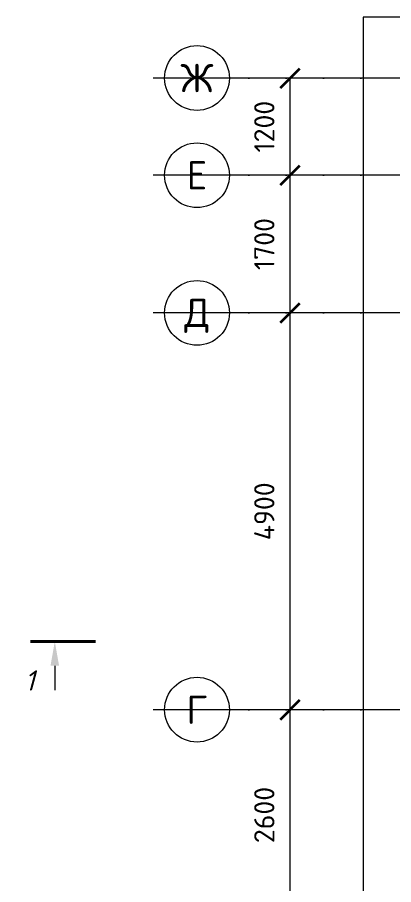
# Model space of a CAD drawing. Header units: millimetres. Extents: x -5016 to 22834, y -6019 to 18943.
# Drawn here: x -5016 to -375, y 6740 to 17450 of the extents above; entities that cross this region are included whole.
import ezdxf
from ezdxf.enums import TextEntityAlignment as Align

# ---------------------------------------------------------------- set-up
doc = ezdxf.new("R2010")
doc.units = ezdxf.units.MM
for name, pattern in [('ОВ_ШП', [460, 300, -80, 0, -80]), ('Осевая 12-2-2', [16, 12, -2, 0, -2]), ('Пунктир 2-1_5', [3.5, 2, -1.5])]:
    doc.linetypes.add(name, pattern=pattern)
for name, color, linetype, lineweight in [('A-FLOR', 9, 'Continuous', 13), ('G-ANNO-SYMB', 8, 'Continuous', 13), ('S-GRID', 8, 'Continuous', 13), ('АР_подложка', 8, 'Continuous', 13), ('ОВ_размеры', 7, 'Continuous', 13)]:
    doc.layers.add(name, color=color, linetype=linetype, lineweight=lineweight)
doc.styles.add('GOST', font='isocpeur.ttf', dxfattribs={"width": 0.9})
doc.styles.add('ISOCPEUR_I', font='isocpeui.ttf', dxfattribs={"height": 250})

# ---------------------------------------------------------------- blocks, each defined once
blk = doc.blocks.new('Разрез - Номер спереди-3576-Этаж 2 - Планировка')
at = {"layer": 'G-ANNO-SYMB'}
blk.add_hatch(color=256, dxfattribs=at).paths.add_polyline_path([(2.47, -3), (3, 0), (3.53, -3)])
at = {"layer": 'G-ANNO-SYMB', "lineweight": 40}
blk.add_line((0, 0), (8, 0), dxfattribs=at)
at = {"layer": 'G-ANNO-SYMB'}
blk.add_line((3, -3), (3, -6), dxfattribs=at)
blk = doc.blocks.new('АР_План_2_этажа')
at = {"layer": 'A-FLOR'}
for p, q in [((12518, 22123), (1418, 22123)), ((1418, 22123), (1418, 3123))]:
    blk.add_line(p, q, dxfattribs=at)
at = {"layer": 'G-ANNO-SYMB', "linetype": 'Пунктир 2-1_5'}
blk.add_line((-2686, 14415), (-2157, 14415), dxfattribs=at)
at = {"layer": 'S-GRID', "color": 251, "linetype": 'Осевая 12-2-2', "true_color": 0x646464}
for p, q in [((23376, 21373), (-1176, 21373)), ((23376, 20173), (-1176, 20173)), ((23376, 18473), (-1176, 18473)), ((23376, 13573), (-1176, 13573))]:
    blk.add_line(p, q, dxfattribs=at)
at = {"layer": 'G-ANNO-SYMB', "xscale": 99.99999999999993, "yscale": 99.99999999999993, "zscale": 99.99999999999993}
blk.add_blockref('Разрез - Номер спереди-3576-Этаж 2 - Планировка', (-2686, 14415), dxfattribs=at)
at = {"layer": 'G-ANNO-SYMB', "insert": (-2758, 14059), "char_height": 250, "width": 160.34, "attachment_point": 1, "style": 'ISOCPEUR_I', "bg_fill": 3, "box_fill_scale": 0, "bg_fill_color": 256, "bg_fill_true_color": 3254780160, "bg_fill_transparency": 256}
blk.add_mtext('\\fISOCPEUR|b0|i1|c204|p34|;1', dxfattribs=at)

msp = doc.modelspace()

# ---------------------------------------------------------------- block references
at = {"layer": 'АР_подложка'}
msp.add_blockref('АР_План_2_этажа', (-2168, -4673), dxfattribs=at)

# ---------------------------------------------------------------- next in the draw order: linework, layer by layer
at = {"layer": 'ОВ_размеры', "lineweight": 35}
for points in [[(-1770, 16580), (-1530, 16820)], [(-1770, 15380), (-1530, 15620)], [(-1770, 13680), (-1530, 13920)], [(-1770, 8780), (-1530, 9020)]]:
    msp.add_lwpolyline(points, dxfattribs=at)
at = {"layer": 'ОВ_размеры', "linetype": 'ОВ_ШП'}
for points in [[(-400, 16700), (-2400, 16700)], [(-400, 15500), (-2400, 15500)], [(-400, 13800), (-2400, 13800)], [(-400, 8900), (-2400, 8900)]]:
    msp.add_lwpolyline(points, dxfattribs=at)
at = {"layer": 'ОВ_размеры'}
for points in [[(-1650, 15500), (-1650, 16700)], [(-1650, 13800), (-1650, 15500)], [(-1650, 8900), (-1650, 13800)], [(-1650, 6300), (-1650, 8900)]]:
    msp.add_lwpolyline(points, dxfattribs=at)
for centre in [(-2800, 16700), (-2800, 15500), (-2800, 13800), (-2800, 8900)]:
    msp.add_circle(centre, 400, dxfattribs=at)

# ---------------------------------------------------------------- next in the draw order: texts
at = {"layer": 'ОВ_размеры', "style": 'GOST'}
for s, p in [('Ж', (-2800, 16700)), ('Е', (-2800, 15500)), ('Д', (-2800, 13800)), ('Г', (-2800, 8900))]:
    msp.add_text(s, height=350, dxfattribs=at).set_placement(p, align=Align.MIDDLE_CENTER)
for s, p in [('1200', (-1770, 16100)), ('1700', (-1770, 14650)), ('4900', (-1770, 11350)), ('2600', (-1770, 7600))]:
    msp.add_text(s, height=250, rotation=90, dxfattribs=at).set_placement(p, align=Align.BOTTOM_CENTER)

doc.saveas('drawing.dxf')
